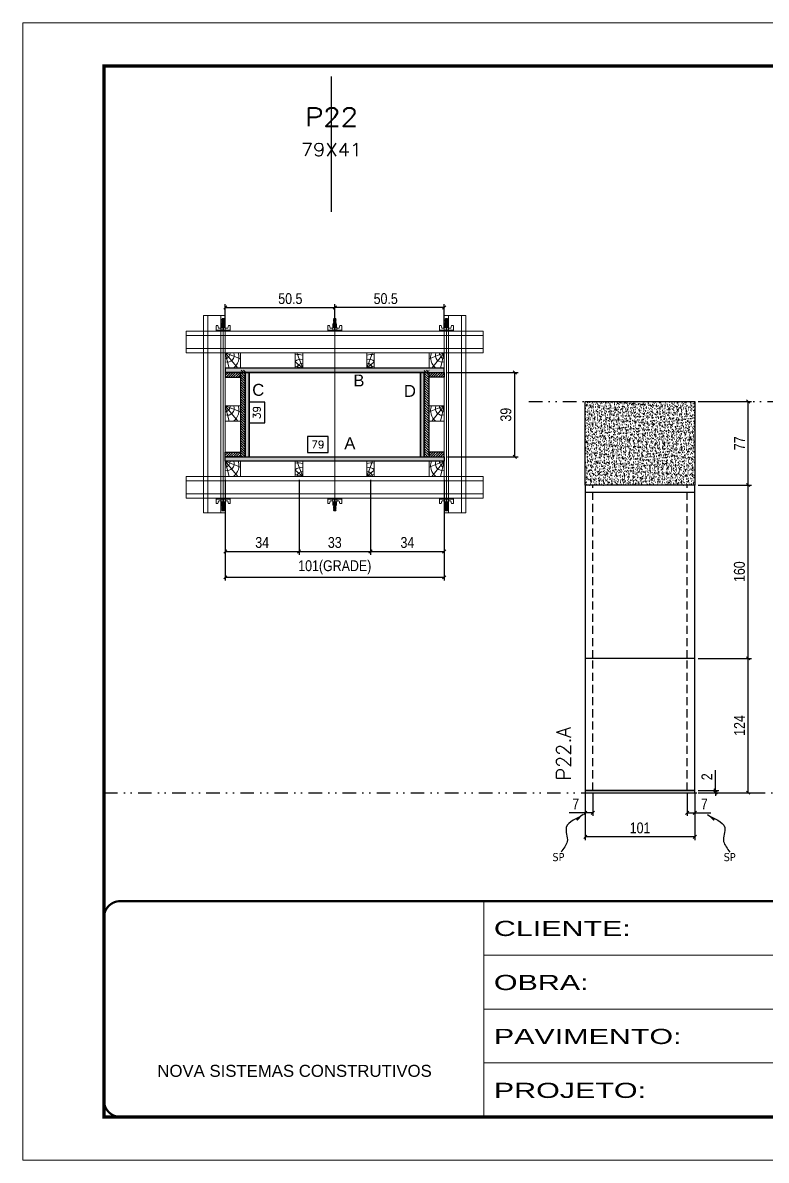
# Model space of a CAD drawing. Extents: x 14400 to 27878, y -21631 to 6985.
# Drawn here: x 19168 to 19855, y -6700 to -5650 of the extents above; entities that cross this region are included whole.
import ezdxf
from ezdxf.enums import TextEntityAlignment as Align

# ---------------------------------------------------------------- set-up
doc = ezdxf.new("R2010")
doc.units = 0
for name, pattern in [('CONTINUO', [0]), ('DASHED', [0.75, 0.5, -0.25]), ('DIVIDE2', [0.625, 0.25, -0.125, 0, -0.125, 0, -0.125]), ('HIDDEN', [0.375, 0.25, -0.125])]:
    doc.linetypes.add(name, pattern=pattern)
for name, color, linetype in [('CHAPA', 1, 'Continuous'), ('COTA', 241, 'Continuous'), ('MEIO_PONT', 93, 'Continuous'), ('Nível', 160, 'Continuous'), ('Painéis', 200, 'Continuous'), ('SARR_2.2x7', 40, 'Continuous'), ('SARRAFO', 251, 'Continuous'), ('Sarrafo de Pressão', 42, 'HIDDEN'), ('texto', 7, 'Continuous'), ('Texto de Titulo', 7, 'Continuous'), ('Texto Qtd Sarr', 242, 'Continuous'), ('TEXTO_GERAL', 7, 'Continuous')]:
    doc.layers.add(name, color=color, linetype=linetype)
for name, color, linetype, lineweight in [('Folhas', 255, 'Continuous', 9), ('Hachura', 251, 'Continuous', 9), ('Madeira', 126, 'Continuous', 18), ('Perfil Metálico', 224, 'Continuous', 18), ('SARRAFO DE PRESSAO', 251, 'DASHED', 9), ('Texto Seção', 7, 'Continuous', 15)]:
    doc.layers.add(name, color=color, linetype=linetype, lineweight=lineweight)
doc.styles.add('ARIAL', font='arial.ttf')
doc.styles.add('COTA TECNICA', font='techl___.ttf', dxfattribs={"height": 10})
doc.styles.add('COTA TECNICA 2X', font='techl___.ttf', dxfattribs={"height": 10})
doc.styles.add('COTA TECNICA-50', font='techl___.ttf', dxfattribs={"height": 10})
doc.styles.add('REGUA-120', font='ROMANS.shx', dxfattribs={"height": 15})
doc.styles.add('ROMANS', font='romans.shx')
doc.styles.get("Standard").update_dxf_attribs({"font": 'arial.ttf'})
doc.styles.add('Tecnologia', font='')
doc.styles.get('Tecnologia').set_extended_font_data('Forgotten Futurist')
doc.dimstyles.new('COTA PAINEL-50', dxfattribs={"dimtxt": 10, "dimasz": 3, "dimexe": 3, "dimexo": 3, "dimgap": 3, "dimtad": 1, "dimdec": 1, "dimzin": 12, "dimdsep": 46, "dimtxsty": 'COTA TECNICA-50', "dimblk1": 'OBLIQUE', "dimblk2": 'OBLIQUE', "dimsah": 1, "dimcen": 0.9, "dimclrd": 4, "dimclre": 4, "dimclrt": 240, "dimadec": 1, "dimazin": 3, "dimtfac": 1, "dimtdec": 1, "dimtmove": 0, "dimatfit": 3, "dimfxl": 1, "dimtolj": 1, "dimtzin": 12, "dimarcsym": 0})
doc.dimstyles.new('PAINEL', dxfattribs={"dimtxt": 10, "dimasz": 3, "dimexe": 3, "dimexo": 3, "dimgap": 3, "dimtad": 1, "dimdec": 1, "dimzin": 12, "dimdsep": 46, "dimtxsty": 'COTA TECNICA', "dimblk1": 'OBLIQUE', "dimblk2": 'OBLIQUE', "dimsah": 1, "dimcen": 0.9, "dimclrd": 4, "dimclre": 4, "dimclrt": 240, "dimadec": 1, "dimazin": 3, "dimtfac": 1, "dimtdec": 1, "dimtmove": 0, "dimatfit": 3, "dimfxl": 1, "dimtolj": 1, "dimtzin": 12, "dimarcsym": 0})
doc.dimstyles.new('SECAO PILAR', dxfattribs={"dimtxt": 10, "dimasz": 3, "dimexe": 3, "dimexo": 3, "dimgap": 3, "dimtad": 1, "dimdec": 1, "dimlfac": 0.5, "dimzin": 12, "dimdsep": 46, "dimtxsty": 'COTA TECNICA 2X', "dimblk1": 'OBLIQUE', "dimblk2": 'OBLIQUE', "dimsah": 1, "dimcen": 0.9, "dimclrd": 256, "dimclre": 256, "dimclrt": 256, "dimadec": 1, "dimazin": 3, "dimtfac": 1, "dimtdec": 1, "dimtmove": 0, "dimatfit": 3, "dimfxl": 1, "dimtolj": 1, "dimtzin": 12, "dimarcsym": 0})
doc.dimstyles.new('SECÇÃO 2', dxfattribs={"dimtxt": 7, "dimasz": 6, "dimexe": 0.18, "dimexo": 2, "dimgap": -4, "dimtad": 3, "dimdec": 1, "dimlfac": 0.5, "dimzin": 12, "dimdsep": 46, "dimtxsty": 'ROMANS', "dimblk": 'ARCHTICK', "dimcen": 0.09, "dimse1": 1, "dimse2": 1, "dimsd1": 1, "dimsd2": 1, "dimclrd": 180, "dimclre": 5, "dimclrt": 1, "dimadec": 0, "dimazin": 3, "dimtfac": 1, "dimtdec": 1, "dimtofl": 0, "dimtmove": 0, "dimatfit": 3, "dimldrblk": 'ARCHTICK', "dimfxl": 1, "dimtolj": 1, "dimtzin": 0, "dimarcsym": 0})
doc.dimstyles.get("Standard").update_dxf_attribs({"dimtxt": 0.18, "dimasz": 0.18, "dimexe": 0.18, "dimexo": 0.0625, "dimgap": 0.09, "dimtad": 0, "dimtih": 1, "dimtoh": 1, "dimdec": 4, "dimzin": 0, "dimdsep": 46, "dimtxsty": 'Standard', "dimcen": 0.09, "dimadec": 0, "dimazin": 0, "dimtfac": 1, "dimtdec": 4, "dimtofl": 0, "dimtmove": 0, "dimatfit": 3, "dimfxl": 1, "dimtolj": 1, "dimtzin": 0, "dimarcsym": 0})

# ---------------------------------------------------------------- blocks, each defined once
blk = doc.blocks.new('9999999999')
at = {"color": 30, "linetype": 'CONTINUO'}
for p, q in [((98564.6, 34230.2), (98564.6, 34429.4)), ((98564.6, 34379.6), (99584, 34379.6)), ((98564.6, 34329.8), (99488, 34329.8)), ((98564.6, 34280), (99488, 34280))]:
    blk.add_line(p, q, dxfattribs=at)
at = {"color": 30, "linetype": 'CONTINUO', "const_width": 2}
blk.add_lwpolyline([(99584, 34230.2), (99584, 34414.4, 0.414214), (99569, 34429.4), (98229, 34429.4, 0.414214), (98214, 34414.4), (98214, 34245.2, 0.414214), (98229, 34230.2), (99584, 34230.2)], format="xyb", dxfattribs=at)
at = {"layer": 'Folhas'}
blk.add_lwpolyline([(98139, 34190.2), (99624, 34190.2), (99624, 35240.2), (98139, 35240.2)], close=True, dxfattribs=at)
at = {"layer": 'Folhas', "color": 30, "const_width": 3}
blk.add_lwpolyline([(98214, 34230.2), (99584, 34230.2), (99584, 35200.2), (98214, 35200.2)], close=True, dxfattribs=at)
at = {"color": 7, "linetype": 'Continuous', "ltscale": 5, "style": 'ARIAL'}
blk.add_text('NOVA SISTEMAS CONSTRUTIVOS', height=11.059, dxfattribs=at).set_placement((98263.2, 34267.2))
at = {"layer": 'Folhas', "color": 7, "style": 'Tecnologia', "width": 1.5}
for s, p in [('CLIENTE:', (98573.7, 34397.2)), ('OBRA:', (98573.7, 34347.3)), ('PAVIMENTO:', (98573.7, 34297.5)), ('PROJETO:', (98573.7, 34247.7))]:
    blk.add_text(s, height=14, dxfattribs=at).set_placement(p)
blk = doc.blocks.new('titulo1')
at = {"layer": 'Defpoints', "color": 252, "linetype": 'HIDDEN', "ltscale": 2}
blk.add_line((0, 0), (0, 125), dxfattribs=at)
at = {"layer": 'Defpoints', "style": 'ROMANS', "oblique": 15}
blk.add_attdef('FOLHA', text='', height=10, dxfattribs=at).set_placement((0, 15.6), align=Align.MIDDLE_CENTER)
at = {"layer": 'Texto Qtd Sarr', "color": 3, "style": 'ROMANS', "oblique": 15}
for tag, height, p in [('TITULO', 17, (0, 71.4)), ('SEÇÃO', 12, (0, 41.5))]:
    blk.add_attdef(tag, text='', height=height, dxfattribs=at).set_placement(p, align=Align.MIDDLE_CENTER)
blk = doc.blocks.new('*D4163')
at = {"layer": 'COTA', "color": 180, "lineweight": -2, "transparency": 16777216}
for p, q in [((19450.3, -6031.4), (19431.3, -6031.4)), ((19431.3, -6031.4), (19431.3, -6046.4)), ((19450.3, -6046.4), (19450.3, -6031.4)), ((19431.3, -6046.4), (19450.3, -6046.4))]:
    blk.add_line(p, q, dxfattribs=at)
at = {"layer": 'Defpoints', "color": 0, "transparency": 16777216}
for p in [(19377.4, -6050.4), (19535.4, -6050.4), (19535.4, -6050.4)]:
    blk.add_point(p, dxfattribs=at)
at = {"layer": 'COTA', "color": 1, "transparency": 16777216, "insert": (19440.8, -6038.9), "char_height": 7, "attachment_point": 5, "style": 'ROMANS'}
blk.add_mtext('\\A1;79', dxfattribs=at)
blk = doc.blocks.new('_ArchTick')
at = {"color": 0, "linetype": 'ByBlock', "const_width": 0.15}
blk.add_lwpolyline([(-0.5, -0.5), (0.5, 0.5)], dxfattribs=at)
blk = doc.blocks.new('*D4164')
at = {"layer": 'COTA', "color": 180, "lineweight": -2, "transparency": 16777216}
for p, q in [((19392, -5999.9), (19377, -5999.9)), ((19377, -5999.9), (19377, -6018.9)), ((19392, -6018.9), (19392, -5999.9)), ((19377, -6018.9), (19392, -6018.9))]:
    blk.add_line(p, q, dxfattribs=at)
at = {"layer": 'Defpoints', "color": 0, "transparency": 16777216}
for p in [(19377.4, -5972.4), (19396, -5972.4), (19377.4, -6050.4)]:
    blk.add_point(p, dxfattribs=at)
at = {"layer": 'COTA', "color": 1, "transparency": 16777216, "insert": (19384.5, -6009.4), "char_height": 7, "attachment_point": 5, "rotation": 90, "style": 'ROMANS'}
blk.add_mtext('\\A1;39', dxfattribs=at)
blk = doc.blocks.new('_Oblique')
at = {"color": 0, "linetype": 'ByBlock', "lineweight": -2}
blk.add_line((-0.5, -0.5), (0.5, 0.5), dxfattribs=at)
blk = doc.blocks.new('*D4181')
at = {"layer": 'COTA', "lineweight": -2, "transparency": 16777216}
for p, q in [((19560.4, -5972.4), (19625.5, -5972.4)), ((19622.5, -6050.4), (19622.5, -5972.4)), ((19560.4, -6050.4), (19625.5, -6050.4))]:
    blk.add_line(p, q, dxfattribs=at)
at = {"layer": 'Defpoints', "color": 0, "transparency": 16777216}
for p in [(19557.4, -5972.4), (19622.5, -5972.4), (19557.4, -6050.4)]:
    blk.add_point(p, dxfattribs=at)
at = {"layer": 'COTA', "lineweight": -2, "transparency": 16777216, "xscale": 3, "yscale": 3, "zscale": 3}
for p, rotation in [((19622.5, -5972.4), 90), ((19622.5, -6050.4), 270)]:
    blk.add_blockref('_Oblique', p, dxfattribs=dict(at, rotation=rotation))
at = {"layer": 'COTA', "transparency": 16777216, "insert": (19614.3, -6011.4), "char_height": 10, "attachment_point": 5, "rotation": 90, "style": 'COTA TECNICA 2X'}
blk.add_mtext('\\A1;39', dxfattribs=at)
blk = doc.blocks.new('*D4157')
at = {"layer": 'COTA', "lineweight": -2, "transparency": 16777216}
for p, q in [((19355.4, -6071.4), (19355.4, -6164.5)), ((19557.4, -6071.4), (19557.4, -6164.5)), ((19355.4, -6161.5), (19557.4, -6161.5))]:
    blk.add_line(p, q, dxfattribs=at)
at = {"layer": 'Defpoints', "color": 0, "transparency": 16777216}
for p in [(19355.4, -6068.4), (19557.4, -6068.4), (19557.4, -6161.5)]:
    blk.add_point(p, dxfattribs=at)
at = {"layer": 'COTA', "lineweight": -2, "transparency": 16777216, "xscale": 3, "yscale": 3, "zscale": 3, "rotation": 180}
blk.add_blockref('_Oblique', (19355.4, -6161.5), dxfattribs=at)
at = {"layer": 'COTA', "lineweight": -2, "transparency": 16777216, "xscale": 3, "yscale": 3, "zscale": 3}
blk.add_blockref('_Oblique', (19557.4, -6161.5), dxfattribs=at)
at = {"layer": 'COTA', "transparency": 16777216, "insert": (19456.4, -6152.3), "char_height": 10, "attachment_point": 5, "style": 'COTA TECNICA 2X'}
blk.add_mtext('\\A1;101(GRADE)', dxfattribs=at)
blk = doc.blocks.new('*D4158')
at = {"layer": 'COTA', "lineweight": -2, "transparency": 16777216}
for p, q in [((19489.4, -6071.4), (19489.4, -6140.6)), ((19557.4, -6071.4), (19557.4, -6140.6)), ((19489.4, -6137.6), (19557.4, -6137.6))]:
    blk.add_line(p, q, dxfattribs=at)
at = {"layer": 'Defpoints', "color": 0, "transparency": 16777216}
for p in [(19489.4, -6068.4), (19557.4, -6068.4), (19557.4, -6137.6)]:
    blk.add_point(p, dxfattribs=at)
at = {"layer": 'COTA', "lineweight": -2, "transparency": 16777216, "xscale": 3, "yscale": 3, "zscale": 3, "rotation": 180}
blk.add_blockref('_Oblique', (19489.4, -6137.6), dxfattribs=at)
at = {"layer": 'COTA', "lineweight": -2, "transparency": 16777216, "xscale": 3, "yscale": 3, "zscale": 3}
blk.add_blockref('_Oblique', (19557.4, -6137.6), dxfattribs=at)
at = {"layer": 'COTA', "transparency": 16777216, "insert": (19523.4, -6129.4), "char_height": 10, "attachment_point": 5, "style": 'COTA TECNICA 2X'}
blk.add_mtext('\\A1;34', dxfattribs=at)
blk = doc.blocks.new('*D4159')
at = {"layer": 'COTA', "lineweight": -2, "transparency": 16777216}
for p, q in [((19355.4, -6071.4), (19355.4, -6140.6)), ((19423.4, -6071.4), (19423.4, -6140.6)), ((19355.4, -6137.6), (19423.4, -6137.6))]:
    blk.add_line(p, q, dxfattribs=at)
at = {"layer": 'Defpoints', "color": 0, "transparency": 16777216}
for p in [(19355.4, -6068.4), (19423.4, -6068.4), (19423.4, -6137.6)]:
    blk.add_point(p, dxfattribs=at)
at = {"layer": 'COTA', "lineweight": -2, "transparency": 16777216, "xscale": 3, "yscale": 3, "zscale": 3, "rotation": 180}
blk.add_blockref('_Oblique', (19355.4, -6137.6), dxfattribs=at)
at = {"layer": 'COTA', "lineweight": -2, "transparency": 16777216, "xscale": 3, "yscale": 3, "zscale": 3}
blk.add_blockref('_Oblique', (19423.4, -6137.6), dxfattribs=at)
at = {"layer": 'COTA', "transparency": 16777216, "insert": (19389.4, -6129.4), "char_height": 10, "attachment_point": 5, "style": 'COTA TECNICA 2X'}
blk.add_mtext('\\A1;34', dxfattribs=at)
blk = doc.blocks.new('*D4160')
at = {"layer": 'COTA', "lineweight": -2, "transparency": 16777216}
for p, q in [((19423.4, -6071.4), (19423.4, -6140.6)), ((19489.4, -6071.4), (19489.4, -6140.6)), ((19423.4, -6137.6), (19489.4, -6137.6))]:
    blk.add_line(p, q, dxfattribs=at)
at = {"layer": 'Defpoints', "color": 0, "transparency": 16777216}
for p in [(19423.4, -6068.4), (19489.4, -6068.4), (19489.4, -6137.6)]:
    blk.add_point(p, dxfattribs=at)
at = {"layer": 'COTA', "lineweight": -2, "transparency": 16777216, "xscale": 3, "yscale": 3, "zscale": 3, "rotation": 180}
blk.add_blockref('_Oblique', (19423.4, -6137.6), dxfattribs=at)
at = {"layer": 'COTA', "lineweight": -2, "transparency": 16777216, "xscale": 3, "yscale": 3, "zscale": 3}
blk.add_blockref('_Oblique', (19489.4, -6137.6), dxfattribs=at)
at = {"layer": 'COTA', "transparency": 16777216, "insert": (19456.4, -6129.4), "char_height": 10, "attachment_point": 5, "style": 'COTA TECNICA 2X'}
blk.add_mtext('\\A1;33', dxfattribs=at)
blk = doc.blocks.new('*D4161')
at = {"layer": 'COTA', "lineweight": -2, "transparency": 16777216}
for p, q in [((19355.4, -5931.4), (19355.4, -5909.5)), ((19456.4, -5931.4), (19456.4, -5909.5)), ((19355.4, -5912.5), (19456.4, -5912.5))]:
    blk.add_line(p, q, dxfattribs=at)
at = {"layer": 'Defpoints', "color": 0, "transparency": 16777216}
for p in [(19456.4, -5912.5), (19355.4, -5934.4), (19456.4, -5934.4)]:
    blk.add_point(p, dxfattribs=at)
at = {"layer": 'COTA', "lineweight": -2, "transparency": 16777216, "xscale": 3, "yscale": 3, "zscale": 3, "rotation": 180}
blk.add_blockref('_Oblique', (19355.4, -5912.5), dxfattribs=at)
at = {"layer": 'COTA', "lineweight": -2, "transparency": 16777216, "xscale": 3, "yscale": 3, "zscale": 3}
blk.add_blockref('_Oblique', (19456.4, -5912.5), dxfattribs=at)
at = {"layer": 'COTA', "transparency": 16777216, "insert": (19415.4, -5904.3), "char_height": 10, "attachment_point": 5, "style": 'COTA TECNICA 2X'}
blk.add_mtext('\\A1;50.5', dxfattribs=at)
blk = doc.blocks.new('*D4162')
at = {"layer": 'COTA', "lineweight": -2, "transparency": 16777216}
for p, q in [((19456.4, -5931.4), (19456.4, -5909.5)), ((19557.4, -5931.4), (19557.4, -5909.5)), ((19557.4, -5912.5), (19456.4, -5912.5))]:
    blk.add_line(p, q, dxfattribs=at)
at = {"layer": 'Defpoints', "color": 0, "transparency": 16777216}
for p in [(19456.4, -5912.5), (19456.4, -5934.4), (19557.4, -5934.4)]:
    blk.add_point(p, dxfattribs=at)
at = {"layer": 'COTA', "lineweight": -2, "transparency": 16777216, "xscale": 3, "yscale": 3, "zscale": 3, "rotation": 180}
blk.add_blockref('_Oblique', (19456.4, -5912.5), dxfattribs=at)
at = {"layer": 'COTA', "lineweight": -2, "transparency": 16777216, "xscale": 3, "yscale": 3, "zscale": 3}
blk.add_blockref('_Oblique', (19557.4, -5912.5), dxfattribs=at)
at = {"layer": 'COTA', "transparency": 16777216, "insert": (19503.4, -5904.3), "char_height": 10, "attachment_point": 5, "style": 'COTA TECNICA 2X'}
blk.add_mtext('\\A1;50.5', dxfattribs=at)
blk = doc.blocks.new('C')
at = {"layer": 'Hachura', "color": 0}
for p, q in [((0, 3.22), (0, -3.22)), ((0.45, 3.22), (0, 3.22)), ((0.46, 3.16), (0, 3.16)), ((0.46, 3.05), (0, 3.05)), ((0.46, 2.88), (0, 2.88)), ((0, 2.75), (0, -1.16)), ((0.46, 2.65), (0, 2.65)), ((0.46, 2.23), (0, 2.23)), ((0.46, 1.51), (0, 1.51)), ((0.39, 0.49), (0.17, 0.49)), ((0.45, -3.23), (0.45, 3.22)), ((0.45, 3.22), (2.58, 3.22)), ((1.74, 0.97), (0.45, 0.97)), ((1.45, 0.1), (0.45, 0.1)), ((1.35, 1.94), (1.35, 0.96)), ((2.58, 2.39), (1.47, 2.09)), ((1.74, -0.97), (1.74, 0.97)), ((1.74, 0.97), (1.74, 0.84)), ((1.74, 0.97), (1.74, 0.84)), ((1.74, 0.84), (3.35, 0.84)), ((3.35, 0.45), (1.74, 0.45)), ((2.58, 3.22), (2.58, 2.39)), ((3.32, 0.84), (3.32, -0.84)), ((3.35, 0.84), (3.35, -0.84)), ((3.68, 0.45), (3.35, 0.45)), ((3.84, -0.52), (3.35, 0.45)), ((3.35, 0.06), (3.67, -0.57)), ((3.68, 0.45), (4.16, -0.52)), ((3.72, 0.5), (4.25, -0.57)), ((4.37, -0.55), (3.83, 0.53)), ((4.15, 0.45), (3.93, 0.45)), ((4.42, -0.52), (3.93, 0.45)), ((4.15, 0.45), (4.26, 0.45)), ((4.26, 0.45), (4.74, -0.52)), ((4.3, 0.5), (4.83, -0.57)), ((4.95, -0.55), (4.41, 0.53)), ((4.51, 0.45), (4.84, 0.45)), ((5, -0.52), (4.51, 0.45)), ((4.84, 0.45), (5.32, -0.52)), ((4.88, 0.5), (5.41, -0.57)), ((5.53, -0.55), (4.99, 0.53)), ((5.58, -0.52), (5.09, 0.45)), ((5.42, 0.45), (5.09, 0.45)), ((5.58, -0.52), (5.09, 0.45)), ((5.42, 0.45), (5.74, -0.19)), ((5.46, 0.5), (5.74, -0.07)), ((5.74, 0.19), (5.57, 0.53)), ((5.74, 0.32), (5.68, 0.45)), ((5.68, 0.45), (5.74, 0.45)), ((5.74, 0.45), (5.9, 0.29)), ((5.74, 0.45), (5.74, -0.52)), ((5.9, -0.36), (5.9, 0.29)), ((0.45, 0), (0, 0)), ((0.46, -1.52), (0, -1.52)), ((0.46, -2.23), (0, -2.23)), ((0.46, -2.65), (0, -2.65)), ((0.46, -2.88), (0, -2.88)), ((0.46, -3.05), (0, -3.05)), ((0.46, -3.16), (0, -3.16)), ((0, -3.22), (2.57, -3.22)), ((0.08, -0.48), (0.29, -0.48)), ((0.29, -0.48), (0.4, -0.48)), ((0.45, 0), (0.45, -0.97)), ((0.45, -0.16), (1.45, -0.16)), ((0.45, -0.65), (0.45, -0.32)), ((0.45, -3.23), (0.45, -0.65)), ((0.45, -0.97), (1.74, -0.97)), ((1.35, -1.94), (1.35, -0.97)), ((2.58, -2.39), (1.47, -2.1)), ((3.35, -0.32), (1.74, -0.32)), ((3.35, -0.84), (1.74, -0.84)), ((2.58, -3.23), (2.58, -2.39)), ((3.35, -0.07), (3.58, -0.52)), ((3.35, -0.52), (3.58, -0.52)), ((3.84, -0.52), (4.16, -0.52)), ((4.42, -0.52), (4.74, -0.52)), ((4.63, -0.52), (4.74, -0.52)), ((5, -0.52), (5.32, -0.52)), ((5.58, -0.52), (5.74, -0.52)), ((5.74, -0.52), (5.9, -0.36)), ((5.74, -0.52), (5.74, -0.52))]:
    blk.add_line(p, q, dxfattribs=at)
for centre, radius, start, end in [((1.52, 1.94), 0.161, 104.7436, 180), ((1.44, -0.03), 0.129, 272.695, 87.305), ((3.81, 0.39), 0.143, 25.5688, 154.4312), ((4.39, 0.39), 0.143, 25.5688, 154.4312), ((4.97, 0.39), 0.143, 25.5688, 154.4312), ((5.55, 0.39), 0.143, 25.5688, 154.4312), ((0.17, -0.37), 0.174, 221.744, 317.8592), ((1.52, -1.94), 0.161, 180, 255.2564), ((3.71, -0.4), 0.174, 222.1408, 318.256), ((4.29, -0.4), 0.174, 222.1408, 318.256), ((4.87, -0.4), 0.174, 222.1408, 318.256), ((5.45, -0.4), 0.174, 222.1408, 318.256), ((5.61, -0.4), 0.174, 317.8592, 318.256)]:
    blk.add_arc(centre, radius, start, end, dxfattribs=at)
blk = doc.blocks.new('PONTALETE')
at = {"layer": 'Madeira'}
for q in [(2.71, 7), (7, 5.76), (7, 1.74)]:
    blk.add_line((0, 0), q, dxfattribs=at)
blk.add_lwpolyline([(0, 0), (7, 0), (7, 7), (0, 7)], close=True, dxfattribs=at)
for centre, radius, start, end in [((2.04, 0.06), 6.23, 37.2818, 109.0913), ((1.09, 0.9), 3.19, 343.603, 109.9847), ((-0.21, -0.78), 3.09, 14.6322, 86.0383)]:
    blk.add_arc(centre, radius, start, end, dxfattribs=at)
blk = doc.blocks.new('MEIO PONTALETE')
at = {"layer": 'Madeira'}
for q in [(2.71, 7), (3.5, 2.88), (3.5, 0.87)]:
    blk.add_line((0, 0), q, dxfattribs=at)
blk.add_lwpolyline([(0, 0), (3.5, 0), (3.5, 7), (0, 7)], close=True, dxfattribs=at)
for centre, radius, start, end in [((2.04, 0.06), 6.23, 76.4499, 109.0913), ((1.09, 0.9), 3.19, 40.9063, 109.9847), ((-0.21, -0.78), 3.09, 14.6322, 86.0383)]:
    blk.add_arc(centre, radius, start, end, dxfattribs=at)
blk = doc.blocks.new('*D4169')
at = {"layer": 'COTA', "color": 4, "lineweight": -2, "transparency": 16777216}
for p, q in [((19687.6, -6361.3), (19687.6, -6404)), ((19788.6, -6361.3), (19788.6, -6404)), ((19788.6, -6401), (19687.6, -6401))]:
    blk.add_line(p, q, dxfattribs=at)
at = {"layer": 'Defpoints', "color": 0, "transparency": 16777216}
for p in [(19687.6, -6358.3), (19788.6, -6358.3), (19687.6, -6401)]:
    blk.add_point(p, dxfattribs=at)
at = {"layer": 'COTA', "color": 4, "lineweight": -2, "transparency": 16777216, "xscale": 3, "yscale": 3, "zscale": 3, "rotation": 180}
blk.add_blockref('_Oblique', (19687.6, -6401), dxfattribs=at)
at = {"layer": 'COTA', "color": 4, "lineweight": -2, "transparency": 16777216, "xscale": 3, "yscale": 3, "zscale": 3}
blk.add_blockref('_Oblique', (19788.6, -6401), dxfattribs=at)
at = {"layer": 'COTA', "color": 240, "transparency": 16777216, "insert": (19738.1, -6392.9), "char_height": 10, "attachment_point": 5, "style": 'COTA TECNICA'}
blk.add_mtext('\\A1;101', dxfattribs=at)
blk = doc.blocks.new('*D4170')
at = {"layer": 'COTA', "color": 4, "lineweight": -2, "transparency": 16777216}
for p, q in [((19781.6, -6361.3), (19781.6, -6381.8)), ((19788.6, -6363.3), (19788.6, -6381.8)), ((19781.6, -6378.8), (19788.6, -6378.8)), ((19788.6, -6378.8), (19803.3, -6378.8))]:
    blk.add_line(p, q, dxfattribs=at)
at = {"layer": 'Defpoints', "color": 0, "transparency": 16777216}
for p in [(19781.6, -6358.3), (19788.6, -6360.3), (19788.6, -6378.8)]:
    blk.add_point(p, dxfattribs=at)
at = {"layer": 'COTA', "color": 4, "lineweight": -2, "transparency": 16777216, "xscale": 3, "yscale": 3, "zscale": 3, "rotation": 180}
blk.add_blockref('_Oblique', (19781.6, -6378.8), dxfattribs=at)
at = {"layer": 'COTA', "color": 4, "lineweight": -2, "transparency": 16777216, "xscale": 3, "yscale": 3, "zscale": 3}
blk.add_blockref('_Oblique', (19788.6, -6378.8), dxfattribs=at)
at = {"layer": 'COTA', "color": 240, "transparency": 16777216, "insert": (19797.4, -6370.8), "char_height": 10, "attachment_point": 5, "style": 'COTA TECNICA-50'}
blk.add_mtext('\\A1;7', dxfattribs=at)
blk = doc.blocks.new('*D4171')
at = {"layer": 'COTA', "color": 4, "lineweight": -2, "transparency": 16777216}
for p, q in [((19694.6, -6361.3), (19694.6, -6381.8)), ((19687.6, -6363.3), (19687.6, -6381.8)), ((19687.6, -6378.8), (19672.8, -6378.8)), ((19694.6, -6378.8), (19687.6, -6378.8))]:
    blk.add_line(p, q, dxfattribs=at)
at = {"layer": 'Defpoints', "color": 0, "transparency": 16777216}
for p in [(19687.6, -6360.3), (19694.6, -6358.3), (19687.6, -6378.8)]:
    blk.add_point(p, dxfattribs=at)
at = {"layer": 'COTA', "color": 4, "lineweight": -2, "transparency": 16777216, "xscale": 3, "yscale": 3, "zscale": 3, "rotation": 180}
blk.add_blockref('_Oblique', (19687.6, -6378.8), dxfattribs=at)
at = {"layer": 'COTA', "color": 4, "lineweight": -2, "transparency": 16777216, "xscale": 3, "yscale": 3, "zscale": 3}
blk.add_blockref('_Oblique', (19694.6, -6378.8), dxfattribs=at)
at = {"layer": 'COTA', "color": 240, "transparency": 16777216, "insert": (19678.7, -6370.8), "char_height": 10, "attachment_point": 5, "style": 'COTA TECNICA-50'}
blk.add_mtext('\\A1;7', dxfattribs=at)
blk = doc.blocks.new('*D4192')
at = {"layer": 'COTA', "color": 4, "linetype": 'ByBlock', "lineweight": -2, "transparency": 16777216}
for p, q in [((19791.6, -6236.3), (19840.9, -6236.3)), ((19837.9, -6360.3), (19837.9, -6236.3)), ((19791.6, -6360.3), (19840.9, -6360.3))]:
    blk.add_line(p, q, dxfattribs=at)
at = {"layer": 'Defpoints', "color": 0, "linetype": 'ByBlock', "transparency": 16777216}
for p in [(19788.6, -6236.3), (19837.9, -6236.3), (19788.6, -6360.3)]:
    blk.add_point(p, dxfattribs=at)
at = {"layer": 'COTA', "color": 4, "linetype": 'ByBlock', "lineweight": -2, "transparency": 16777216, "xscale": 3, "yscale": 3, "zscale": 3}
for p, rotation in [((19837.9, -6236.3), 90), ((19837.9, -6360.3), 270)]:
    blk.add_blockref('_Oblique', p, dxfattribs=dict(at, rotation=rotation))
at = {"layer": 'COTA', "color": 240, "linetype": 'ByBlock', "transparency": 16777216, "insert": (19829.9, -6298.3), "char_height": 10, "attachment_point": 5, "rotation": 90, "style": 'COTA TECNICA'}
blk.add_mtext('\\A1;124', dxfattribs=at)
blk = doc.blocks.new('*D4172')
at = {"layer": 'COTA', "color": 4, "lineweight": -2, "transparency": 16777216}
for p, q in [((19807.8, -6358.3), (19807.8, -6339.5)), ((19791.6, -6358.3), (19810.8, -6358.3)), ((19791.6, -6360.3), (19810.8, -6360.3)), ((19807.8, -6360.3), (19807.8, -6358.3)), ((19807.8, -6360.3), (19807.8, -6363.3))]:
    blk.add_line(p, q, dxfattribs=at)
at = {"layer": 'Defpoints', "color": 0, "transparency": 16777216}
for p in [(19788.6, -6358.3), (19788.6, -6360.3), (19807.8, -6360.3)]:
    blk.add_point(p, dxfattribs=at)
at = {"layer": 'COTA', "color": 4, "lineweight": -2, "transparency": 16777216, "xscale": 3, "yscale": 3, "zscale": 3}
for p, rotation in [((19807.8, -6358.3), 270), ((19807.8, -6360.3), 90)]:
    blk.add_blockref('_Oblique', p, dxfattribs=dict(at, rotation=rotation))
at = {"layer": 'COTA', "color": 240, "transparency": 16777216, "insert": (19799.8, -6345.6), "char_height": 10, "attachment_point": 5, "rotation": 90, "style": 'COTA TECNICA-50'}
blk.add_mtext('\\A1;2', dxfattribs=at)
blk = doc.blocks.new('*D4193')
at = {"layer": 'COTA', "color": 4, "linetype": 'ByBlock', "lineweight": -2, "transparency": 16777216}
for p, q in [((19791.6, -6236.3), (19840.9, -6236.3)), ((19837.9, -6360.3), (19837.9, -6236.3)), ((19791.6, -6360.3), (19840.9, -6360.3))]:
    blk.add_line(p, q, dxfattribs=at)
at = {"layer": 'Defpoints', "color": 0, "linetype": 'ByBlock', "transparency": 16777216}
for p in [(19788.6, -6236.3), (19837.9, -6236.3), (19788.6, -6360.3)]:
    blk.add_point(p, dxfattribs=at)
at = {"layer": 'COTA', "color": 4, "linetype": 'ByBlock', "lineweight": -2, "transparency": 16777216, "xscale": 3, "yscale": 3, "zscale": 3}
for p, rotation in [((19837.9, -6236.3), 90), ((19837.9, -6360.3), 270)]:
    blk.add_blockref('_Oblique', p, dxfattribs=dict(at, rotation=rotation))
at = {"layer": 'COTA', "color": 240, "linetype": 'ByBlock', "transparency": 16777216, "insert": (19829.9, -6298.3), "char_height": 10, "attachment_point": 5, "rotation": 90, "style": 'COTA TECNICA'}
blk.add_mtext('\\A1;124', dxfattribs=at)
blk = doc.blocks.new('*D4183')
at = {"layer": 'COTA', "color": 4, "lineweight": -2, "transparency": 16777216}
for p, q in [((19791.6, -5999.3), (19840.9, -5999.3)), ((19837.9, -6076.3), (19837.9, -5999.3)), ((19791.6, -6076.3), (19840.9, -6076.3))]:
    blk.add_line(p, q, dxfattribs=at)
at = {"layer": 'Defpoints', "color": 0, "transparency": 16777216}
for p in [(19788.6, -5999.3), (19837.9, -5999.3), (19788.6, -6076.3)]:
    blk.add_point(p, dxfattribs=at)
at = {"layer": 'COTA', "color": 4, "lineweight": -2, "transparency": 16777216, "xscale": 3, "yscale": 3, "zscale": 3}
for p, rotation in [((19837.9, -5999.3), 90), ((19837.9, -6076.3), 270)]:
    blk.add_blockref('_Oblique', p, dxfattribs=dict(at, rotation=rotation))
at = {"layer": 'COTA', "color": 240, "transparency": 16777216, "insert": (19829.9, -6037.8), "char_height": 10, "attachment_point": 5, "rotation": 90, "style": 'COTA TECNICA'}
blk.add_mtext('\\A1;77', dxfattribs=at)
blk = doc.blocks.new('*D4184')
at = {"layer": 'COTA', "color": 4, "lineweight": -2, "transparency": 16777216}
for p, q in [((19791.6, -6076.3), (19840.9, -6076.3)), ((19837.9, -6236.3), (19837.9, -6076.3)), ((19791.6, -6236.3), (19840.9, -6236.3))]:
    blk.add_line(p, q, dxfattribs=at)
at = {"layer": 'Defpoints', "color": 0, "transparency": 16777216}
for p in [(19788.6, -6076.3), (19837.9, -6076.3), (19788.6, -6236.3)]:
    blk.add_point(p, dxfattribs=at)
at = {"layer": 'COTA', "color": 4, "lineweight": -2, "transparency": 16777216, "xscale": 3, "yscale": 3, "zscale": 3}
for p, rotation in [((19837.9, -6076.3), 90), ((19837.9, -6236.3), 270)]:
    blk.add_blockref('_Oblique', p, dxfattribs=dict(at, rotation=rotation))
at = {"layer": 'COTA', "color": 240, "transparency": 16777216, "insert": (19829.8, -6156.3), "char_height": 10, "attachment_point": 5, "rotation": 90, "style": 'COTA TECNICA'}
blk.add_mtext('\\A1;160', dxfattribs=at)

msp = doc.modelspace()

# ---------------------------------------------------------------- hatches: boundary and pattern name
at = {"layer": 'COTA'}
h = msp.add_hatch(dxfattribs=at)
h.set_pattern_fill('AR-CONC', color=256, scale=0.03)
h.set_pattern_definition([(50, (3072.6755, -11485.751), (5.4655401, -0.4781726), [0.5715, -6.2865]), (355, (3072.6755, -11485.751), (-1.0573026, 5.7317054), [0.4572, -5.0292175]), (100.451445, (3073.131, -11485.791), (4.4082374, 5.2535326), [0.4857003, -5.3427073]), (46.1842, (3072.6755, -11484.227), (8.1323712, -1.2612698), [0.85725, -9.42975]), (96.63556, (3073.353, -11484.332), (7.122124, 7.4227837), [0.7285507, -8.0140682]), (351.18415, (3072.6755, -11484.227), (7.122124, 7.4227837), [0.685799, -7.543792]), (21, (3073.4375, -11484.608), (4.5484317, -3.067956), [0.5715, -6.2865]), (326, (3073.4375, -11484.608), (1.8540609, 5.525639), [0.4572, -5.0292]), (71.451445, (3073.8166, -11484.864), (6.4024926, 2.457683), [0.4857003, -5.3426981]), (37.5, (3072.6755, -11485.751), (0.0926581, 2.53665117), [0, -4.96824, 0, -5.1054, 0, -5.04825]), (7.5, (3072.6755, -11485.751), (2.00458988, 3.00541724), [0, -2.91084, 0, -4.85394, 0, -1.92405]), (327.5, (3070.9763, -11485.751), (4.06771786, -0.17186232), [0, -1.905, 0, -5.9436, 0, -7.8867]), (317.5, (3070.2143, -11485.751), (4.44387544, 0.7627947), [0, -2.4765, 0, -3.94716, 0, -5.6007])])
h.paths.add_polyline_path([(19788.56, -6076.32), (19788.56, -5999.32), (19687.56, -5999.32), (19687.56, -6076.32)])
at = {"layer": 'Hachura'}
h = msp.add_hatch(color=256, dxfattribs=at)
h.dxf.hatch_style = 1
h.paths.add_polyline_path([(19557.39, -5972.36), (19557.39, -5968.36), (19355.39, -5968.36), (19355.39, -5972.36)])
h = msp.add_hatch(color=256, dxfattribs=at)
h.dxf.hatch_style = 1
h.paths.add_polyline_path([(19557.39, -5972.36), (19557.39, -5968.36), (19355.39, -5968.36), (19355.39, -5972.36)])
h = msp.add_hatch(dxfattribs=at)
h.set_pattern_fill('ANSI31', color=256, scale=0.5, angle=180, style=0)
h.set_pattern_definition([(225, (10231.4426, -28901.7645), (1.12253202, -1.12253202), [])])
h.paths.add_polyline_path([(19369.39, -5972.36), (19369.39, -5976.76), (19355.39, -5976.76), (19355.39, -5972.36)])
h = msp.add_hatch(dxfattribs=at)
h.set_pattern_fill('ANSI31', color=256, scale=0.5, angle=90, style=0)
h.set_pattern_definition([(135, (-3410.4137, 3494.5955), (-1.12253202, -1.12253202), [])])
h.paths.add_polyline_path([(19373.79, -6050.36), (19369.39, -6050.36), (19369.39, -5970.36), (19373.79, -5970.36)])
h = msp.add_hatch(color=256, dxfattribs=at)
h.dxf.hatch_style = 1
h.paths.add_polyline_path([(19373.79, -6050.36), (19377.39, -6050.36), (19377.39, -5972.36), (19373.79, -5972.36)])
h = msp.add_hatch(color=256, dxfattribs=at)
h.dxf.hatch_style = 1
h.paths.add_polyline_path([(19373.79, -6050.36), (19377.39, -6050.36), (19377.39, -5972.36), (19373.79, -5972.36)])
h = msp.add_hatch(color=256, dxfattribs=at)
h.dxf.hatch_style = 1
h.paths.add_polyline_path([(19535.39, -6050.36), (19538.99, -6050.36), (19538.99, -5972.36), (19535.39, -5972.36)])
h = msp.add_hatch(color=256, dxfattribs=at)
h.dxf.hatch_style = 1
h.paths.add_polyline_path([(19535.39, -6050.36), (19538.99, -6050.36), (19538.99, -5972.36), (19535.39, -5972.36)])
h = msp.add_hatch(dxfattribs=at)
h.set_pattern_fill('ANSI31', color=256, scale=0.5, angle=90, style=0)
h.set_pattern_definition([(135, (-3352.4137, 3452.5955), (-1.12253202, -1.12253202), [])])
h.paths.add_polyline_path([(19538.99, -5970.36), (19543.39, -5970.36), (19543.39, -6050.36), (19538.99, -6050.36)])
h = msp.add_hatch(dxfattribs=at)
h.set_pattern_fill('ANSI31', color=256, scale=0.5, angle=180, style=0)
h.set_pattern_definition([(225, (10054.4426, -28901.7645), (1.12253202, -1.12253202), [])])
h.paths.add_polyline_path([(19543.39, -5972.36), (19543.39, -5976.76), (19557.39, -5976.76), (19557.39, -5972.36)])
h = msp.add_hatch(dxfattribs=at)
h.set_pattern_fill('ANSI31', color=256, scale=0.5, angle=180, style=0)
h.set_pattern_definition([(225, (10231.4426, -28941.7645), (1.12253202, -1.12253202), [])])
h.paths.add_polyline_path([(19369.39, -6050.36), (19369.39, -6045.96), (19355.39, -6045.96), (19355.39, -6050.36)])
h = msp.add_hatch(dxfattribs=at)
h.set_pattern_fill('ANSI31', color=256, scale=0.5, angle=180, style=0)
h.set_pattern_definition([(225, (10054.4426, -28941.7645), (1.12253202, -1.12253202), [])])
h.paths.add_polyline_path([(19543.39, -6050.36), (19543.39, -6045.96), (19557.39, -6045.96), (19557.39, -6050.36)])
h = msp.add_hatch(color=256, dxfattribs=at)
h.dxf.hatch_style = 1
h.paths.add_polyline_path([(19557.39, -6050.36), (19557.39, -6054.36), (19355.39, -6054.36), (19355.39, -6050.36)])
h = msp.add_hatch(color=256, dxfattribs=at)
h.dxf.hatch_style = 1
h.paths.add_polyline_path([(19557.39, -6050.36), (19557.39, -6054.36), (19355.39, -6054.36), (19355.39, -6050.36)])

# ---------------------------------------------------------------- linework, layer by layer
at = {"layer": 'CHAPA'}
for points in [[(19557.39, -5972.36), (19557.39, -5968.36), (19355.39, -5968.36), (19355.39, -5972.36)], [(19557.39, -5972.36), (19557.39, -5968.36), (19355.39, -5968.36), (19355.39, -5972.36)], [(19373.79, -6050.36), (19377.39, -6050.36), (19377.39, -5972.36), (19373.79, -5972.36)], [(19373.79, -6050.36), (19377.39, -6050.36), (19377.39, -5972.36), (19373.79, -5972.36)], [(19535.39, -6050.36), (19538.99, -6050.36), (19538.99, -5972.36), (19535.39, -5972.36)], [(19535.39, -6050.36), (19538.99, -6050.36), (19538.99, -5972.36), (19535.39, -5972.36)], [(19557.39, -6050.36), (19557.39, -6054.36), (19355.39, -6054.36), (19355.39, -6050.36)], [(19557.39, -6050.36), (19557.39, -6054.36), (19355.39, -6054.36), (19355.39, -6050.36)]]:
    msp.add_lwpolyline(points, close=True, dxfattribs=at)
at = {"layer": 'COTA'}
for p, q in [((19687.56, -6076.32), (19687.56, -5999.32)), ((19687.56, -5999.32), (19788.56, -5999.32)), ((19788.56, -5999.32), (19788.56, -6076.32))]:
    msp.add_line(p, q, dxfattribs=at)
at = {"layer": 'Hachura'}
for p, q in [((19353.39, -6099.16), (19353.39, -5927.36)), ((19456.39, -6099.16), (19456.4, -5927.36)), ((19559.4, -6099.16), (19559.4, -5927.36))]:
    msp.add_line(p, q, dxfattribs=at)
at = {"layer": 'Madeira'}
for points in [[(19557.39, -5968.36), (19557.39, -5954.36), (19355.39, -5954.36), (19355.39, -5968.36)], [(19557.39, -6054.36), (19557.39, -6068.36), (19355.39, -6068.36), (19355.39, -6054.36)]]:
    msp.add_lwpolyline(points, close=True, dxfattribs=at)
at = {"layer": 'Nível', "color": 4, "linetype": 'DIVIDE2', "ltscale": 50}
for p, q in [((19635.5, -5999.32), (20613.47, -5999.32)), ((19243.47, -6360.32), (20613.47, -6360.32))]:
    msp.add_line(p, q, dxfattribs=at)
at = {"layer": 'Painéis'}
for p, q in [((19687.56, -6076.32), (19687.56, -6358.32)), ((19788.56, -6076.32), (19687.56, -6076.32)), ((19788.56, -6358.32), (19788.56, -6076.32)), ((19788.56, -6236.32), (19687.56, -6236.32)), ((19687.56, -6358.32), (19788.56, -6358.32))]:
    msp.add_line(p, q, dxfattribs=at)
for points in [[(19377.39, -5972.36), (19377.39, -6050.36), (19535.39, -6050.36), (19535.39, -5972.36)], [(19788.56, -6358.32), (19687.56, -6358.32), (19687.56, -6360.32), (19788.56, -6360.32)]]:
    msp.add_lwpolyline(points, close=True, dxfattribs=at)
at = {"layer": 'Perfil Metálico'}
for p, q in [((19339.34, -5919.72), (19339.34, -6101.83)), ((19351.34, -5919.72), (19351.34, -6101.83)), ((19561.45, -5919.72), (19561.45, -6101.83)), ((19573.45, -5919.72), (19573.45, -6101.83))]:
    msp.add_line(p, q, dxfattribs=at)
for points in [[(19335.4, -5919.72), (19355.4, -5919.72), (19355.34, -6101.83), (19335.34, -6101.83)], [(19577.39, -5919.72), (19557.39, -5919.72), (19557.45, -6101.83), (19577.45, -6101.83)], [(19593.39, -5934.36), (19593.39, -5954.36), (19319.39, -5954.36), (19319.39, -5934.36)], [(19319.39, -5950.36), (19319.39, -5938.36), (19593.39, -5938.36), (19593.39, -5950.36)], [(19593.39, -6088.36), (19593.39, -6068.36), (19319.39, -6068.36), (19319.39, -6088.36)], [(19319.39, -6072.36), (19319.39, -6084.36), (19593.39, -6084.36), (19593.39, -6072.36)]]:
    msp.add_lwpolyline(points, close=True, dxfattribs=at)
at = {"layer": 'SARR_2.2x7'}
msp.add_line((19788.56, -6083.32), (19687.56, -6083.32), dxfattribs=at)
at = {"layer": 'SARRAFO'}
for points in [[(19355.39, -5976.76), (19369.39, -5976.76), (19369.39, -5972.36), (19355.39, -5972.36)], [(19369.39, -5972.36), (19369.39, -6050.36), (19373.79, -6050.36), (19373.79, -5972.36)], [(19543.39, -6050.36), (19543.39, -5972.36), (19538.99, -5972.36), (19538.99, -6050.36)], [(19557.39, -5976.76), (19543.39, -5976.76), (19543.39, -5972.36), (19557.39, -5972.36)], [(19355.39, -6045.96), (19369.39, -6045.96), (19369.39, -6050.36), (19355.39, -6050.36)], [(19557.39, -6045.96), (19543.39, -6045.96), (19543.39, -6050.36), (19557.39, -6050.36)]]:
    msp.add_lwpolyline(points, close=True, dxfattribs=at)
at = {"layer": 'Sarrafo de Pressão', "ltscale": 30}
for p, q in [((19694.56, -6236.32), (19694.56, -6076.32)), ((19781.56, -6236.32), (19781.56, -6076.32)), ((19694.56, -6358.32), (19694.56, -6236.32)), ((19781.56, -6358.32), (19781.56, -6236.32))]:
    msp.add_line(p, q, dxfattribs=at)

# ---------------------------------------------------------------- block references
at = {"layer": 'Hachura', "linetype": 'Continuous', "yscale": 2, "zscale": 2}
for p, xscale, rotation in [((19353.39, -5934.36), -2, 270), ((19456.39, -5934.36), 2, 90), ((19559.39, -5934.36), 2, 90), ((19353.39, -6088.36), 2, 269.9999999999999), ((19456.39, -6088.36), -2, 90), ((19559.39, -6088.36), -2, 90)]:
    msp.add_blockref('C', p, dxfattribs=dict(at, xscale=xscale, rotation=rotation))
at = {"layer": 'MEIO_PONT', "yscale": 2, "zscale": 2}
for p, xscale, rotation in [((19355.39, -5954.36), 2, 269.9999999999999), ((19557.39, -5954.36), -2, 90), ((19355.39, -6003.36), 2, 269.9999999999999), ((19557.39, -6003.36), -2, 90), ((19355.39, -6054.36), 2, 269.9999999999999), ((19557.39, -6054.36), -2, 90)]:
    msp.add_blockref('PONTALETE', p, dxfattribs=dict(at, xscale=xscale, rotation=rotation))
at = {"layer": 'MEIO_PONT', "yscale": 1.999999997962732, "zscale": 1.999999997962732}
for p, xscale in [((19426.89, -5968.36), -1.999999997962732), ((19485.89, -5968.36), 1.999999997962732), ((19426.89, -6068.36), -1.999999997962732), ((19485.89, -6068.36), 1.999999997962732)]:
    msp.add_blockref('MEIO PONTALETE', p, dxfattribs=dict(at, xscale=xscale))
at = {"layer": 'SARRAFO DE PRESSAO', "color": 6, "linetype": 'ByBlock'}
msp.add_blockref('9999999999', (-78970.51, -40889.8), dxfattribs=at)
at = {"layer": 'Texto Seção'}
ref = msp.add_blockref('titulo1', (19453.39, -5824.1), dxfattribs=at)
ref.add_attrib('TITULO', 'P22', dxfattribs={"layer": 'Texto de Titulo', "color": 7, "height": 17, "style": 'ROMANS', "width": 1.1}).set_placement((19453.39, -5736.6), align=Align.MIDDLE_CENTER)
ref.add_attrib('SEÇÃO', '79X41', dxfattribs={"layer": 'Texto de Titulo', "color": 7, "height": 12, "style": 'ROMANS', "width": 1.1}).set_placement((19453.39, -5766.6), align=Align.MIDDLE_CENTER)

# ---------------------------------------------------------------- texts
at = {"layer": 'texto', "color": 0, "char_height": 7.5, "attachment_point": 5}
for insert in [(19662.78, -6419.81), (19820.81, -6419.81)]:
    msp.add_mtext('{\\fTahoma|b0|i0|c0|p34;\\C4;SP}', dxfattribs=dict(at, insert=insert))
at = {"layer": 'Texto Seção', "insert": (19674.09, -6349.06), "char_height": 13, "width": 285.3299, "attachment_point": 7, "rotation": 90, "style": 'REGUA-120'}
msp.add_mtext('P22.A', dxfattribs=at)
at = {"layer": 'TEXTO_GERAL', "style": 'ARIAL'}
for s, p in [('B', (19478.66, -5979.81)), ('C', (19385.78, -5988.45)), ('D', (19525.73, -5989.46)), ('A', (19470.31, -6037.78))]:
    msp.add_text(s, height=11, dxfattribs=at).set_placement(p, align=Align.MIDDLE_CENTER)

# ---------------------------------------------------------------- dimensions: what is measured, and where the dimension line sits
at = {"layer": 'COTA'}
for base, p1, p2, dimstyle, picture, middle in [((19456.39, -5912.45), (19355.39, -5934.36), (19456.39, -5934.36), 'SECAO PILAR', '*D4161', (19415.39, -5912.45)), ((19535.39, -6050.36), (19377.39, -6050.36), (19535.39, -6050.36), 'SECÇÃO 2', '*D4163', (19440.78, -6050.36))]:
    dim = msp.add_linear_dim(base=base, p1=p1, p2=p2, dimstyle=dimstyle, dxfattribs=at)
    dim.commit()
    dim.dimension.update_dxf_attribs({"geometry": picture, "text_midpoint": middle, "dimtype": 160})
for base, p1, p2, angle, dimstyle, picture, middle in [((19456.39, -5912.45), (19557.39, -5934.36), (19456.39, -5934.36), 180, 'SECAO PILAR', '*D4162', (19503.39, -5912.45)), ((19395.99, -5972.36), (19377.39, -6050.36), (19377.39, -5972.36), 90, 'SECÇÃO 2', '*D4164', (19395.99, -6009.36)), ((19807.82, -6360.32), (19788.56, -6358.32), (19788.56, -6360.32), 90, 'COTA PAINEL-50', '*D4172', (19807.82, -6345.57))]:
    dim = msp.add_linear_dim(base=base, p1=p1, p2=p2, angle=angle, dimstyle=dimstyle, dxfattribs=at)
    dim.commit()
    dim.dimension.update_dxf_attribs({"geometry": picture, "text_midpoint": middle, "dimtype": 160})
for base, p1, p2, angle, dimstyle, picture, middle in [((19622.5, -5972.36), (19557.39, -6050.36), (19557.39, -5972.36), 90, 'SECAO PILAR', '*D4181', (19614.25, -6011.36)), ((19837.93, -5999.32), (19788.56, -6076.32), (19788.56, -5999.32), 90, 'PAINEL', '*D4183', (19829.86, -6037.82)), ((19837.93, -6076.32), (19788.56, -6236.32), (19788.56, -6076.32), 90, 'PAINEL', '*D4184', (19829.83, -6156.32)), ((19687.56, -6378.83), (19694.56, -6358.32), (19687.56, -6360.32), 180, 'COTA PAINEL-50', '*D4171', (19678.7, -6370.75))]:
    dim = msp.add_linear_dim(base=base, p1=p1, p2=p2, angle=angle, dimstyle=dimstyle, dxfattribs=at)
    dim.commit()
    dim.dimension.update_dxf_attribs({"geometry": picture, "text_midpoint": middle})
dim = msp.add_linear_dim(base=(19557.39, -6161.47), p1=(19355.39, -6068.36), p2=(19557.39, -6068.36), text='<>(GRADE)', dimstyle='SECAO PILAR', dxfattribs=at)
dim.commit()
dim.dimension.update_dxf_attribs({"geometry": '*D4157', "text_midpoint": (19456.39, -6152.25)})
for base, p1, p2, dimstyle, picture, middle in [((19423.39, -6137.63), (19355.39, -6068.36), (19423.39, -6068.36), 'SECAO PILAR', '*D4159', (19389.39, -6129.41)), ((19489.39, -6137.63), (19423.39, -6068.36), (19489.39, -6068.36), 'SECAO PILAR', '*D4160', (19456.39, -6129.41)), ((19557.39, -6137.63), (19489.39, -6068.36), (19557.39, -6068.36), 'SECAO PILAR', '*D4158', (19523.39, -6129.41)), ((19788.56, -6378.83), (19781.56, -6358.32), (19788.56, -6360.32), 'COTA PAINEL-50', '*D4170', (19797.43, -6370.75))]:
    dim = msp.add_linear_dim(base=base, p1=p1, p2=p2, dimstyle=dimstyle, dxfattribs=at)
    dim.commit()
    dim.dimension.update_dxf_attribs({"geometry": picture, "text_midpoint": middle})
at = {"layer": 'COTA', "linetype": 'ByBlock'}
for picture in ['*D4192', '*D4193']:
    dim = msp.add_aligned_dim(p1=(19788.56, -6360.32), p2=(19788.56, -6236.32), distance=-49.37, dimstyle='PAINEL', dxfattribs=at)
    dim.commit()
    dim.dimension.update_dxf_attribs({"geometry": picture, "text_midpoint": (19829.86, -6298.32)})
at = {"layer": 'COTA'}
dim = msp.add_linear_dim(base=(19687.56, -6400.99), p1=(19788.56, -6358.32), p2=(19687.56, -6358.32), angle=180, dimstyle='PAINEL', override={"dimarcsym": 2}, dxfattribs=at)
dim.commit()
dim.dimension.update_dxf_attribs({"geometry": '*D4169', "text_midpoint": (19738.06, -6392.89)})

# ---------------------------------------------------------------- leaders
at = {"layer": 'COTA', "path_type": 1}
for points in [[(19685.73, -6380.5), (19669.95, -6392.33), (19670.87, -6405.34), (19665.32, -6415.12)], [(19800.39, -6380.5), (19816.18, -6392.33), (19815.25, -6405.34), (19820.8, -6415.12)]]:
    msp.add_leader(points, dimstyle='Standard', override={"dimasz": 8}, dxfattribs=at)

doc.saveas('drawing.dxf')
